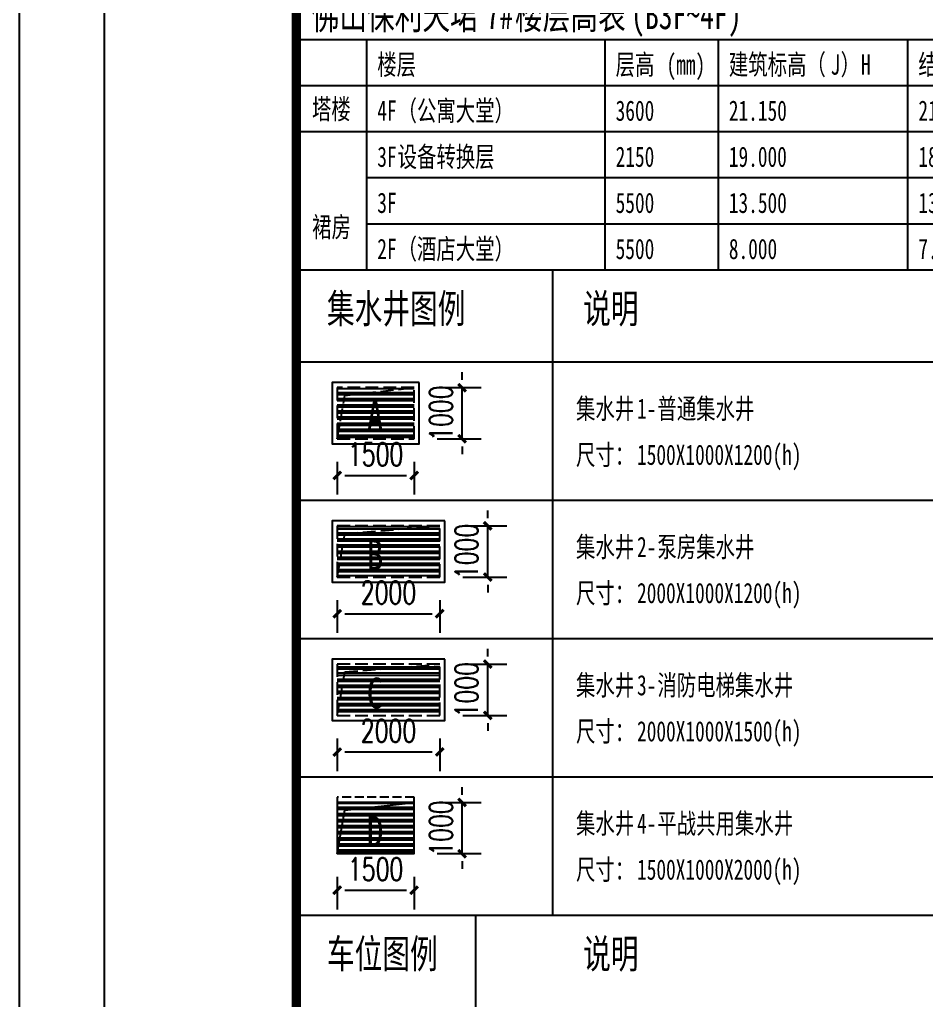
# Model space of a CAD drawing. Header units: millimetres. Extents: x 12325263 to 13848842, y -1463133 to 573208.
# Drawn here: x 12468842 to 12486542, y -1390774 to -1371622 of the extents above; entities that cross this region are included whole.
import ezdxf
from ezdxf.enums import TextEntityAlignment as Align

# ---------------------------------------------------------------- set-up
doc = ezdxf.new("R2010")
doc.units = ezdxf.units.MM
doc.header["$LTSCALE"] = 1000
doc.linetypes.add('DASH', pattern=[0.35, 0.25, -0.1])
for name, color, linetype in [('A-ANNO-TEXT', 7, 'Continuous'), ('J-集水井', 40, 'Continuous'), ('PUB_DIM', 83, 'Continuous'), ('PUB_HATCH', 8, 'Continuous'), ('PUB_TAB', 7, 'Continuous'), ('TITLIN1', 7, 'Continuous'), ('水沟+分水线', 133, 'Continuous')]:
    doc.layers.add(name, color=color, linetype=linetype)
doc.styles.add('-黑体', font='simhei.ttf')
doc.styles.add('_TCH_DIM_T3', font='SIMPLEX.shx', dxfattribs={"width": 0.705882, "bigfont": 'GBCBIG.shx'})
doc.styles.add('ACHT', font='simhei.ttf')
doc.styles.add('TITXC', font='simhei.ttf')
doc.styles.add('TITXV', font='', dxfattribs={"width": 0.7})
doc.styles.get('TITXV').set_extended_font_data('SimSun')
doc.dimstyles.new('_TCH_ARCH&&150', dxfattribs={"dimtxt": 446.25, "dimasz": 150, "dimexe": 375, "dimexo": 450, "dimgap": 189.375, "dimtad": 1, "dimdec": 0, "dimzin": 0, "dimdsep": 46, "dimtxsty": '_TCH_DIM_T3', "dimblk": 'asdggshdfhsg_ArchTick', "dimcen": 0.09, "dimclrt": 7, "dimazin": 2, "dimtfac": 1, "dimtdec": 0, "dimtix": 1, "dimtmove": 2, "dimatfit": 3, "dimfxl": 1, "dimtolj": 1, "dimtzin": 0, "dimarcsym": 0})

# ---------------------------------------------------------------- blocks, each defined once
blk = doc.blocks.new('A$C03DE6003')
blk.add_lwpolyline([(30000, 7200), (0, 7200), (0, 1800), (30000, 1800)], close=True)
at = {"layer": 'PUB_TAB'}
for points in [[(0, 7200), (0, 1800)], [(0, 6300), (15000, 6300)], [(1371, 6300), (1371, 1800)], [(6024, 6300), (6024, 1800)], [(8234, 6300), (8234, 1800)], [(11934, 6300), (11934, 1800)], [(0, 5400), (15000, 5400)], [(0, 5400), (15000, 5400)], [(0, 4500), (15000, 4500)], [(1371, 3600), (15000, 3600)], [(1371, 2700), (15000, 2700)], [(1371, 1800), (15000, 1800)]]:
    blk.add_lwpolyline(points, dxfattribs=at)
at = {"layer": 'PUB_TAB', "color": 2, "style": 'TITXV', "width": 0.7}
for s, p in [('佛山保利天珺', (298, 6500)), ('楼层高表', (4268, 6500)), ('(B3F~4F)', (6536, 6500)), ('7#', (3701, 6500))]:
    blk.add_text(s, height=566.5, dxfattribs=at).set_placement(p)
at = {"layer": 'PUB_TAB', "style": 'TITXV', "width": 0.7}
for s, height, p in [('楼层', 396.5, (1581, 5610)), ('层高', 396.5, (6234, 5610)), ('(mm)', 396.5, (7227, 5610)), ('建筑标高（', 396.5, (8444, 5610)), ('J', 397, (10429, 5610)), ('）', 397, (10627, 5610)), ('H', 397, (11024, 5610)), ('结构标高', 396.5, (12144, 5610)), ('塔楼', 396.5, (306, 4741)), ('（公寓大堂）', 396.5, (1978, 4710)), ('4F', 396.5, (1581, 4710)), ('3600', 396.5, (6234, 4710)), ('21.150', 396.5, (8444, 4710)), ('21.100', 396.5, (12144, 4710)), ('设备转换层', 396.5, (1978, 3810)), ('3F', 396.5, (1581, 3810)), ('2150', 396.5, (6234, 3810)), ('19.000', 396.5, (8444, 3810)), ('18.950', 396.5, (12144, 3810)), ('3F', 396.5, (1581, 2910)), ('5500', 396.5, (6234, 2910)), ('13.500', 396.5, (8444, 2910)), ('13.450', 396.5, (12144, 2910)), ('裙房', 396.5, (310, 2437)), ('2F', 396.5, (1581, 2010)), ('（酒店大堂）', 396.5, (1978, 2010)), ('5500', 396.5, (6234, 2010)), ('8.000', 396.5, (8444, 2010)), ('7.920', 396.5, (12144, 2010))]:
    blk.add_text(s, height=height, dxfattribs=at).set_placement(p)
blk = doc.blocks.new('adsgsdfgf')
blk.add_blockref('A$C03DE6003', (-31500, 28050))
blk = doc.blocks.new('A$C0F4A4D7E')
at = {"layer": 'J-集水井', "linetype": 'DASH'}
h = blk.add_hatch(dxfattribs=at)
h.set_pattern_fill('ANSI32', color=98, scale=25, angle=495, style=0)
h.set_pattern_definition([(180, (200, -200), (-2e-09, -119.0625), []), (180, (160.31, -160.31), (-2e-09, -119.0625), [])])
edge = h.paths.add_edge_path()
edge.add_line((0, 0), (1500, 0))
edge.add_line((1500, 0), (1500, 1000))
edge.add_line((1500, 1000), (0, 1000))
edge.add_line((0, 1000), (0, 0))
at = {"layer": 'J-集水井', "color": 251, "linetype": 'Continuous'}
blk.add_lwpolyline([(1600, 1100), (-100, 1100), (-100, -100), (1600, -100)], close=True, dxfattribs=at)
at = {"layer": 'J-集水井', "linetype": 'DASH'}
blk.add_lwpolyline([(1500, 1000), (0, 1000), (0, 0), (1500, 0)], close=True, dxfattribs=at)
blk.add_lwpolyline([(0, 0), (151, 847), (1500, 1000)], dxfattribs=at)
at = {"layer": 'J-集水井', "color": 7, "style": '-黑体', "width": 0.8}
blk.add_text('A', height=600, rotation=0, dxfattribs=at).set_placement((575, 136))
blk = doc.blocks.new('A$C799138E4')
at = {"layer": 'J-集水井', "linetype": 'DASH'}
h = blk.add_hatch(dxfattribs=at)
h.set_pattern_fill('ANSI32', color=98, scale=25, angle=495, style=0)
h.set_pattern_definition([(180, (200, -200), (-2e-09, -119.0625), []), (180, (160.32, -160.31), (-2e-09, -119.0625), [])])
h.paths.add_polyline_path([(0, 0), (2000, 0), (2000, 1000), (0, 1000)])
at = {"layer": 'J-集水井', "color": 251, "linetype": 'Continuous'}
blk.add_lwpolyline([(2100, 1100), (-100, 1100), (-100, -100), (2100, -100)], close=True, dxfattribs=at)
at = {"layer": 'J-集水井', "linetype": 'DASH'}
blk.add_lwpolyline([(2000, 1000), (0, 1000), (0, 0), (2000, 0)], close=True, dxfattribs=at)
blk.add_lwpolyline([(0, 0), (151, 847), (2000, 1000)], dxfattribs=at)
at = {"layer": 'J-集水井', "color": 7, "style": '-黑体', "width": 0.8}
blk.add_text('B', height=600, rotation=0, dxfattribs=at).set_placement((575, 136))
blk = doc.blocks.new('asdfadfgsdhfghdgj')
at = {"layer": 'J-集水井', "linetype": 'DASH'}
h = blk.add_hatch(dxfattribs=at)
h.set_pattern_fill('ANSI32', color=98, scale=25, angle=495, style=0)
h.set_pattern_definition([(180, (200, -200), (-2e-09, -119.0625), []), (180, (160.32, -160.31), (-2e-09, -119.0625), [])])
h.paths.add_polyline_path([(0, 0), (2000, 0), (2000, 1000), (0, 1000)])
at = {"layer": 'J-集水井', "color": 251, "linetype": 'Continuous'}
blk.add_lwpolyline([(2100, 1100), (-100, 1100), (-100, -100), (2100, -100)], close=True, dxfattribs=at)
at = {"layer": 'J-集水井', "linetype": 'DASH'}
blk.add_lwpolyline([(2000, 1000), (0, 1000), (0, 0), (2000, 0)], close=True, dxfattribs=at)
blk.add_lwpolyline([(0, 0), (151, 847), (2000, 1000)], dxfattribs=at)
at = {"layer": 'J-集水井', "color": 7, "style": '-黑体', "width": 0.8}
blk.add_text('C', height=600, rotation=0, dxfattribs=at).set_placement((575, 136))
blk = doc.blocks.new('A$C5DA70C54')
at = {"layer": 'J-集水井', "linetype": 'DASH'}
h = blk.add_hatch(dxfattribs=at)
h.set_pattern_fill('ANSI32', color=98, scale=35.564045, angle=135, style=0)
h.set_pattern_definition([(180, (284.52, -284.51), (-3e-09, -169.374), []), (180, (228.06, -228.05), (-3e-09, -169.374), [])])
edge = h.paths.add_edge_path()
edge.add_line((0, 0), (2134, 0))
edge.add_line((2134, 0), (2134, 1423))
edge.add_line((2134, 1423), (0, 1423))
edge.add_line((0, 1423), (0, 0))
at = {"layer": 'J-集水井', "color": 251, "linetype": 'DASH'}
blk.add_lwpolyline([(2134, 1565), (0, 1565), (0, 0), (2134, 0)], close=True, dxfattribs=at)
at = {"layer": 'J-集水井'}
blk.add_lwpolyline([(2134, 1423), (0, 1423), (0, 0), (2134, 0)], close=True, dxfattribs=at)
blk.add_lwpolyline([(0, 0), (215, 1205), (2134, 1423)], dxfattribs=at)
at = {"layer": 'J-集水井', "color": 7, "style": '-黑体', "width": 0.8}
blk.add_text('D', height=854, rotation=0, dxfattribs=at).set_placement((819, 194))
blk = doc.blocks.new('asdggshdfhsg_ArchTick')
at = {"color": 0, "linetype": 'ByBlock', "const_width": 0.4}
blk.add_lwpolyline([(-0.5, -0.5), (0.5, 0.5)], dxfattribs=at)
blk = doc.blocks.new('*D5415')
at = {"layer": 'Defpoints', "color": 0, "transparency": 16777216}
for p in [(2300, 2200), (3237, 2200), (2300, 1200)]:
    blk.add_point(p, dxfattribs=at)
at = {"layer": 'PUB_DIM', "color": 0, "lineweight": -2, "transparency": 16777216}
for p, q in [((3237, 2350), (3237, 2500)), ((2750, 2200), (3612, 2200)), ((3237, 1200), (3237, 2200)), ((2750, 1200), (3612, 1200)), ((3237, 1050), (3237, 900))]:
    blk.add_line(p, q, dxfattribs=at)
at = {"layer": 'PUB_DIM', "color": 0, "lineweight": -2, "transparency": 16777216, "xscale": 150, "yscale": 150, "zscale": 150}
for p, rotation in [((3237, 2200), 270), ((3237, 1200), 90)]:
    blk.add_blockref('asdggshdfhsg_ArchTick', p, dxfattribs=dict(at, rotation=rotation))
at = {"layer": 'PUB_DIM', "color": 7, "transparency": 16777216, "insert": (2824, 1700), "char_height": 446.2, "attachment_point": 5, "rotation": 90, "style": '_TCH_DIM_T3'}
blk.add_mtext('\\A1;1000', dxfattribs=at)
blk = doc.blocks.new('*D5416')
at = {"layer": 'Defpoints', "color": 0, "transparency": 16777216}
for p in [(800, 1200), (2300, 1200), (2300, 485)]:
    blk.add_point(p, dxfattribs=at)
at = {"layer": 'PUB_DIM', "color": 0, "lineweight": -2, "transparency": 16777216}
for p, q in [((800, 750), (800, 110)), ((2300, 750), (2300, 110)), ((950, 485), (2150, 485))]:
    blk.add_line(p, q, dxfattribs=at)
at = {"layer": 'PUB_DIM', "color": 0, "lineweight": -2, "transparency": 16777216, "xscale": 150, "yscale": 150, "zscale": 150, "rotation": 180}
blk.add_blockref('asdggshdfhsg_ArchTick', (800, 485), dxfattribs=at)
at = {"layer": 'PUB_DIM', "color": 0, "lineweight": -2, "transparency": 16777216, "xscale": 150, "yscale": 150, "zscale": 150}
blk.add_blockref('asdggshdfhsg_ArchTick', (2300, 485), dxfattribs=at)
at = {"layer": 'PUB_DIM', "color": 7, "transparency": 16777216, "insert": (1550, 897), "char_height": 446.2, "attachment_point": 5, "style": '_TCH_DIM_T3'}
blk.add_mtext('\\A1;1500', dxfattribs=at)
blk = doc.blocks.new('*D5417')
at = {"layer": 'Defpoints', "color": 0, "transparency": 16777216}
for p in [(2800, 4900), (3737, 4900), (2800, 3900)]:
    blk.add_point(p, dxfattribs=at)
at = {"layer": 'PUB_DIM', "color": 0, "lineweight": -2, "transparency": 16777216}
for p, q in [((3737, 5050), (3737, 5200)), ((3250, 4900), (4112, 4900)), ((3737, 3900), (3737, 4900)), ((3250, 3900), (4112, 3900)), ((3737, 3750), (3737, 3600))]:
    blk.add_line(p, q, dxfattribs=at)
at = {"layer": 'PUB_DIM', "color": 0, "lineweight": -2, "transparency": 16777216, "xscale": 150, "yscale": 150, "zscale": 150}
for p, rotation in [((3737, 4900), 270), ((3737, 3900), 90)]:
    blk.add_blockref('asdggshdfhsg_ArchTick', p, dxfattribs=dict(at, rotation=rotation))
at = {"layer": 'PUB_DIM', "color": 7, "transparency": 16777216, "insert": (3324, 4400), "char_height": 446.2, "attachment_point": 5, "rotation": 90, "style": '_TCH_DIM_T3'}
blk.add_mtext('\\A1;1000', dxfattribs=at)
blk = doc.blocks.new('*D5418')
at = {"layer": 'Defpoints', "color": 0, "transparency": 16777216}
for p in [(800, 3900), (2800, 3900), (2800, 3185)]:
    blk.add_point(p, dxfattribs=at)
at = {"layer": 'PUB_DIM', "color": 0, "lineweight": -2, "transparency": 16777216}
for p, q in [((800, 3450), (800, 2810)), ((2800, 3450), (2800, 2810)), ((950, 3185), (2650, 3185))]:
    blk.add_line(p, q, dxfattribs=at)
at = {"layer": 'PUB_DIM', "color": 0, "lineweight": -2, "transparency": 16777216, "xscale": 150, "yscale": 150, "zscale": 150, "rotation": 180}
blk.add_blockref('asdggshdfhsg_ArchTick', (800, 3185), dxfattribs=at)
at = {"layer": 'PUB_DIM', "color": 0, "lineweight": -2, "transparency": 16777216, "xscale": 150, "yscale": 150, "zscale": 150}
blk.add_blockref('asdggshdfhsg_ArchTick', (2800, 3185), dxfattribs=at)
at = {"layer": 'PUB_DIM', "color": 7, "transparency": 16777216, "insert": (1800, 3597), "char_height": 446.2, "attachment_point": 5, "style": '_TCH_DIM_T3'}
blk.add_mtext('\\A1;2000', dxfattribs=at)
blk = doc.blocks.new('*D5419')
at = {"layer": 'Defpoints', "color": 0, "transparency": 16777216}
for p in [(2800, 7600), (3737, 7600), (2800, 6600)]:
    blk.add_point(p, dxfattribs=at)
at = {"layer": 'PUB_DIM', "color": 0, "lineweight": -2, "transparency": 16777216}
for p, q in [((3737, 7750), (3737, 7900)), ((3250, 7600), (4112, 7600)), ((3737, 6600), (3737, 7600)), ((3250, 6600), (4112, 6600)), ((3737, 6450), (3737, 6300))]:
    blk.add_line(p, q, dxfattribs=at)
at = {"layer": 'PUB_DIM', "color": 0, "lineweight": -2, "transparency": 16777216, "xscale": 150, "yscale": 150, "zscale": 150}
for p, rotation in [((3737, 7600), 270), ((3737, 6600), 90)]:
    blk.add_blockref('asdggshdfhsg_ArchTick', p, dxfattribs=dict(at, rotation=rotation))
at = {"layer": 'PUB_DIM', "color": 7, "transparency": 16777216, "insert": (3324, 7100), "char_height": 446.2, "attachment_point": 5, "rotation": 90, "style": '_TCH_DIM_T3'}
blk.add_mtext('\\A1;1000', dxfattribs=at)
blk = doc.blocks.new('*D5420')
at = {"layer": 'Defpoints', "color": 0, "transparency": 16777216}
for p in [(800, 6600), (2800, 6600), (2800, 5885)]:
    blk.add_point(p, dxfattribs=at)
at = {"layer": 'PUB_DIM', "color": 0, "lineweight": -2, "transparency": 16777216}
for p, q in [((800, 6150), (800, 5510)), ((2800, 6150), (2800, 5510)), ((950, 5885), (2650, 5885))]:
    blk.add_line(p, q, dxfattribs=at)
at = {"layer": 'PUB_DIM', "color": 0, "lineweight": -2, "transparency": 16777216, "xscale": 150, "yscale": 150, "zscale": 150, "rotation": 180}
blk.add_blockref('asdggshdfhsg_ArchTick', (800, 5885), dxfattribs=at)
at = {"layer": 'PUB_DIM', "color": 0, "lineweight": -2, "transparency": 16777216, "xscale": 150, "yscale": 150, "zscale": 150}
blk.add_blockref('asdggshdfhsg_ArchTick', (2800, 5885), dxfattribs=at)
at = {"layer": 'PUB_DIM', "color": 7, "transparency": 16777216, "insert": (1800, 6297), "char_height": 446.2, "attachment_point": 5, "style": '_TCH_DIM_T3'}
blk.add_mtext('\\A1;2000', dxfattribs=at)
blk = doc.blocks.new('*D5421')
at = {"layer": 'Defpoints', "color": 0, "transparency": 16777216}
for p in [(2300, 10300), (3237, 10300), (2300, 9300)]:
    blk.add_point(p, dxfattribs=at)
at = {"layer": 'PUB_DIM', "color": 0, "lineweight": -2, "transparency": 16777216}
for p, q in [((3237, 10450), (3237, 10600)), ((2750, 10300), (3612, 10300)), ((3237, 9300), (3237, 10300)), ((2750, 9300), (3612, 9300)), ((3237, 9150), (3237, 9000))]:
    blk.add_line(p, q, dxfattribs=at)
at = {"layer": 'PUB_DIM', "color": 0, "lineweight": -2, "transparency": 16777216, "xscale": 150, "yscale": 150, "zscale": 150}
for p, rotation in [((3237, 10300), 270), ((3237, 9300), 90)]:
    blk.add_blockref('asdggshdfhsg_ArchTick', p, dxfattribs=dict(at, rotation=rotation))
at = {"layer": 'PUB_DIM', "color": 7, "transparency": 16777216, "insert": (2824, 9800), "char_height": 446.2, "attachment_point": 5, "rotation": 90, "style": '_TCH_DIM_T3'}
blk.add_mtext('\\A1;1000', dxfattribs=at)
blk = doc.blocks.new('*D5422')
at = {"layer": 'Defpoints', "color": 0, "transparency": 16777216}
for p in [(800, 9300), (2300, 9300), (2300, 8585)]:
    blk.add_point(p, dxfattribs=at)
at = {"layer": 'PUB_DIM', "color": 0, "lineweight": -2, "transparency": 16777216}
for p, q in [((800, 8850), (800, 8210)), ((2300, 8850), (2300, 8210)), ((950, 8585), (2150, 8585))]:
    blk.add_line(p, q, dxfattribs=at)
at = {"layer": 'PUB_DIM', "color": 0, "lineweight": -2, "transparency": 16777216, "xscale": 150, "yscale": 150, "zscale": 150, "rotation": 180}
blk.add_blockref('asdggshdfhsg_ArchTick', (800, 8585), dxfattribs=at)
at = {"layer": 'PUB_DIM', "color": 0, "lineweight": -2, "transparency": 16777216, "xscale": 150, "yscale": 150, "zscale": 150}
blk.add_blockref('asdggshdfhsg_ArchTick', (2300, 8585), dxfattribs=at)
at = {"layer": 'PUB_DIM', "color": 7, "transparency": 16777216, "insert": (1550, 8997), "char_height": 446.2, "attachment_point": 5, "style": '_TCH_DIM_T3'}
blk.add_mtext('\\A1;1500', dxfattribs=at)
blk = doc.blocks.new('A$C2E211B97')
for p, q in [((0, 12600), (30000, 12600)), ((3500, 12600), (3500, -5400))]:
    blk.add_line(p, q)
blk.add_lwpolyline([(0, -5400), (0, 12600), (30000, 12600), (30000, -5400)])
at = {"layer": 'A-ANNO-TEXT', "color": 2, "style": 'TITXV', "width": 0.7}
for s, p in [('车位图例', (598.9, 11560.2)), ('说明', (5598.9, 11560.2))]:
    blk.add_text(s, height=566.46, dxfattribs=at).set_placement(p)
blk = doc.blocks.new('横向图框_A0')
at = {"layer": 'TITLIN1'}
blk.add_lwpolyline([(0, 0), (1189, 0), (1189, 841), (0, 841)], close=True, dxfattribs=at)
at = {"layer": 'TITLIN1', "const_width": 1.2}
blk.add_lwpolyline([(25, 10), (1179, 10), (1179, 831), (25, 831)], close=True, dxfattribs=at)
blk.add_lwpolyline([(25, 10), (1179, 10), (1179, 831), (25, 831)], close=True, dxfattribs=at)
at = {"style": 'TITXV', "width": 0.8}
for tag, p in [('智能化', (9.38, 781)), ('暖通', (3.13, 781)), ('给排水', (15.63, 705)), ('建筑', (3.13, 705)), ('结构', (9.38, 705)), ('电气', (21.88, 705))]:
    blk.add_attdef(tag, text='', height=2.5, rotation=90, dxfattribs=at).set_placement(p, align=Align.MIDDLE_CENTER)
for tag, height, style, p in [('总工程师', 3, 'ACHT', (1143.11, 210.3)), ('审定', 3, 'ACHT', (1143.11, 202.3)), ('审核', 3, 'ACHT', (1143.11, 194.3)), ('设计总负责人1', 3, 'ACHT', (1143.11, 186.3)), ('设计总负责人2', 3, 'ACHT', (1143.11, 178.3)), ('设计总负责人3', 3, 'ACHT', (1143.11, 170.3)), ('专业负责人1', 3, 'ACHT', (1143.11, 162.3)), ('专业负责人2', 3, 'ACHT', (1143.11, 154.3)), ('专业负责人3', 3, 'ACHT', (1143.11, 146.3)), ('校核1', 3, 'ACHT', (1143.11, 138.3)), ('校核2', 3, 'ACHT', (1143.11, 130.3)), ('设计1', 3, 'ACHT', (1143.11, 122.3)), ('设计2', 3, 'ACHT', (1143.11, 114.3)), ('工程编号', 3, 'TITXC', (1142.31, 74.79)), ('专业', 3, 'TITXC', (1170.43, 74.79)), ('设计阶段', 3, 'TITXC', (1155.54, 67.78)), ('图号', 5, 'TITXC', (1140.34, 32.75)), ('出图日期', 3, 'ACHT', (1144.35, 24.29))]:
    blk.add_attdef(tag, text='', height=height, dxfattribs=dict(style=style)).set_placement(p, align=Align.MIDDLE_CENTER)
at = {"style": 'TITXC', "flags": 1}
for tag, height, p in [('建设单位', 3, (1149.82, 102.29)), ('工程名称', 3, (1149.82, 86.29)), ('图纸名称', 5, (1149.82, 51.04))]:
    blk.add_attdef(tag, text='', height=height, dxfattribs=at).set_placement(p, align=Align.MIDDLE_CENTER)
at = {"style": 'ACHT', "width": 0.8}
for tag, p in [('版本号', (1172.76, 32.79)), ('序号', (1172.76, 24.29))]:
    blk.add_attdef(tag, text='', height=3, dxfattribs=at).set_placement(p, align=Align.MIDDLE_CENTER)
blk = doc.blocks.new('*U20')
blk.add_blockref('横向图框_A0', (0, 0))
blk = doc.blocks.new('A$C15443CC7')
at = {"xscale": 150, "yscale": 150, "zscale": 150}
blk.add_blockref('*U20', (0, 0), dxfattribs=at)
blk = doc.blocks.new('A$C20AC37F1')
for p, q in [((0, 12600), (30000, 12600)), ((5000, 12600), (5000, 0)), ((0, 10800), (30000, 10800)), ((0, 8100), (30000, 8100)), ((0, 5400), (30000, 5400)), ((0, 2700), (30000, 2700)), ((0, 0), (30000, 0))]:
    blk.add_line(p, q)
blk.add_lwpolyline([(0, 0), (0, 12600), (30000, 12600), (30000, 0)])
for name, p in [('A$C799138E4', (800, 6600)), ('asdfadfgsdhfghdgj', (800, 3900))]:
    blk.add_blockref(name, p)
at = {"xscale": 0.7029571553170839, "yscale": 0.7029571553170839, "zscale": 0.7029571553170839}
blk.add_blockref('A$C5DA70C54', (800, 1200), dxfattribs=at)
at = {"layer": '水沟+分水线'}
blk.add_blockref('A$C0F4A4D7E', (800, 9300), dxfattribs=at)
at = {"layer": 'A-ANNO-TEXT', "color": 2, "style": 'TITXV', "width": 0.7}
for s, p in [('集水井图例', (598.9, 11560.2)), ('说明', (5598.9, 11560.2))]:
    blk.add_text(s, height=566.46, dxfattribs=at).set_placement(p)
at = {"layer": 'A-ANNO-TEXT', "style": 'TITXV', "width": 0.7}
for s, height, p in [('集水井', 396.52, (5461.1, 9691)), ('1-', 396.52, (6652, 9691)), ('普通集水井', 396.52, (7049, 9691)), ('尺寸：', 396.52, (5461.1, 8791)), ('1500X1000X1200(h)', 396.519, (6652, 8791)), ('集水井', 396.52, (5461.1, 6991)), ('2-', 396.52, (6652, 6991)), ('泵房集水井', 396.52, (7049, 6991)), ('尺寸：', 396.52, (5461.1, 6091)), ('2000X1000X1200(h)', 396.519, (6652, 6091)), ('集水井', 396.52, (5461.1, 4291)), ('3-', 396.52, (6652, 4291)), ('消防电梯集水井', 396.52, (7049, 4291)), ('尺寸：', 396.52, (5461.1, 3391)), ('2000X1000X1500(h)', 396.519, (6652, 3391)), ('集水井', 396.52, (5461.1, 1591)), ('4-', 396.52, (6652, 1591)), ('平战共用集水井', 396.52, (7049, 1591)), ('尺寸：', 396.52, (5461.1, 691)), ('1500X1000X2000(h)', 396.519, (6652, 691))]:
    blk.add_text(s, height=height, dxfattribs=at).set_placement(p)
at = {"layer": 'PUB_DIM'}
for p1, p2, distance, picture, middle in [((2300, 9300), (2300, 10300), -936.6, '*D5421', (2824.1, 9800)), ((800, 9300), (2300, 9300), -715.3, '*D5422', (1550, 8997.2)), ((2800, 6600), (2800, 7600), -936.6, '*D5419', (3324.1, 7100)), ((800, 6600), (2800, 6600), -715.3, '*D5420', (1800, 6297.2)), ((2800, 3900), (2800, 4900), -936.6, '*D5417', (3324.1, 4400)), ((800, 3900), (2800, 3900), -715.3, '*D5418', (1800, 3597.2)), ((2300, 1200), (2300, 2200), -936.6, '*D5415', (2824.1, 1700)), ((800, 1200), (2300, 1200), -715.3, '*D5416', (1550, 897.2))]:
    dim = blk.add_aligned_dim(p1=p1, p2=p2, distance=distance, dimstyle='_TCH_ARCH&&150', dxfattribs=at)
    dim.commit()
    dim.dimension.update_dxf_attribs({"geometry": picture, "text_midpoint": middle})

msp = doc.modelspace()

# ---------------------------------------------------------------- linework, layer by layer
at = {"layer": 'PUB_HATCH'}
msp.add_lwpolyline([(12468841.6, -1233133), (12648841.6, -1233133), (12648841.6, -1463133), (12468841.6, -1463133)], close=True, dxfattribs=at)

# ---------------------------------------------------------------- block references
for name, p in [('A$C15443CC7', (12470491.6, -1408608)), ('adsgsdfgf', (12505741.6, -1406358)), ('A$C20AC37F1', (12474241.6, -1389108)), ('A$C2E211B97', (12474241.6, -1401708))]:
    msp.add_blockref(name, p)

doc.saveas('drawing.dxf')
